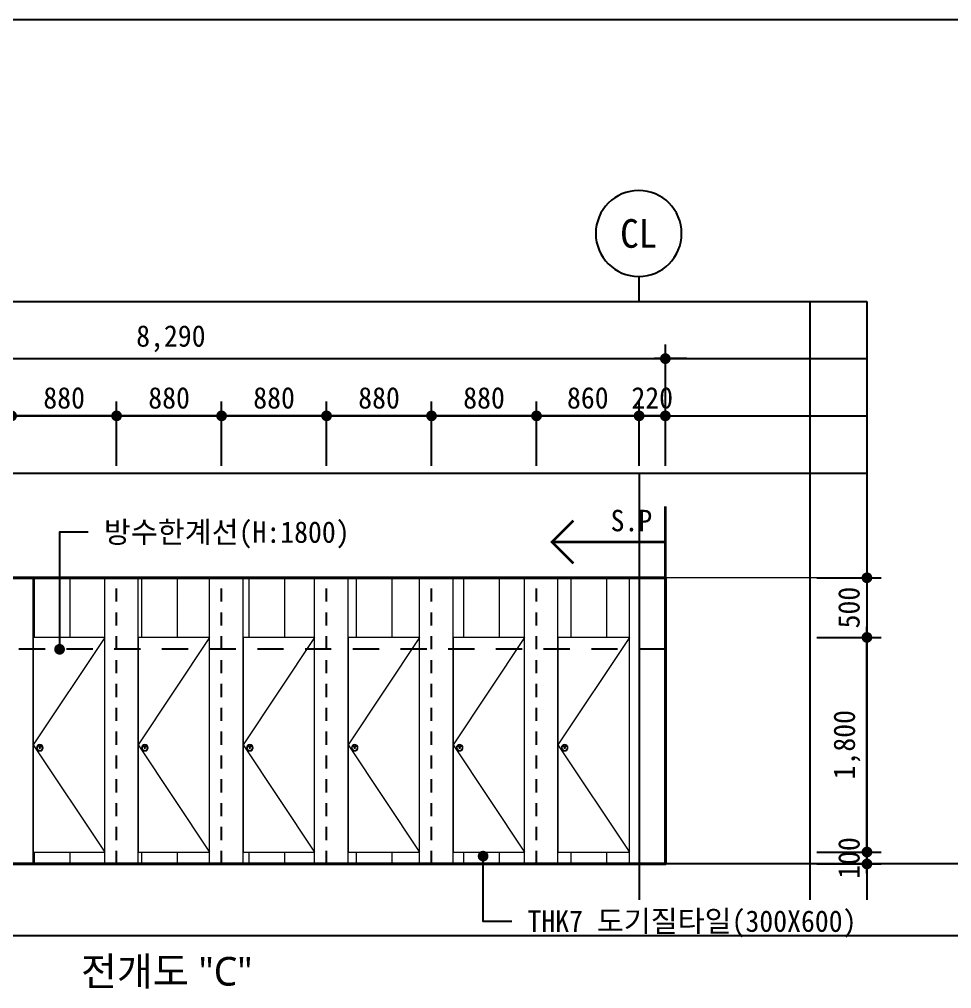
# Model space of a CAD drawing. Header units: millimetres. Extents: x -423835 to -174325, y -1379898 to -1311126.
# Drawn here: x -247957 to -240142, y -1363178 to -1355049 of the extents above; entities that cross this region are included whole.
import ezdxf
from ezdxf.enums import TextEntityAlignment as Align

# ---------------------------------------------------------------- set-up
doc = ezdxf.new("R2010")
doc.units = ezdxf.units.MM
doc.header["$LTSCALE"] = 100
doc.header["$MEASUREMENT"] = 0
doc.header["$PDSIZE"] = -10
doc.linetypes.add('HID', pattern=[2, 1.1, -0.9])
doc.layers.get('0').update_dxf_attribs({"linetype": 'CONTINUOUS'})
doc.layers.get('Defpoints').update_dxf_attribs({"color": 153, "linetype": 'CONTINUOUS'})
for name, color, linetype, lineweight in [('A-AXIS-BUBL', 7, 'CONTINUOUS', 25), ('A-DWXK-OPEN', 1, 'HID', 15), ('A-ELEV-LIN1', 2, 'CONTINUOUS', 40), ('A-MKXS-TEXT1', 3, 'CONTINUOUS', 25), ('A-WAXK-PATT', 8, 'CONTINUOUS', 18), ('A-WAXM-CUBI', 6, 'CONTINUOUS', 20), ('A-XXXX-FIN2', 6, 'CONTINUOUS', 20), ('A-XXXX-TXT2', 3, 'CONTINUOUS', 25)]:
    doc.layers.add(name, color=color, linetype=linetype, lineweight=lineweight)
for name, color, linetype in [('A-DIMS', 7, 'CONTINUOUS'), ('A-MKXS-LEAD', 7, 'CONTINUOUS'), ('AA-AXIS-LINE-1', 1, 'CONTINUOUS'), ('IN-F-PAT', 8, 'CONTINUOUS'), ('IN-TEXT-FIN', 3, 'CONTINUOUS'), ('방수', 7, 'HID')]:
    doc.layers.add(name, color=color, linetype=linetype)
doc.layers.add('A-XXXX-NPLT', color=144, linetype='CONTINUOUS', lineweight=0, plot=False)
doc.styles.add('HY울릉도L', font='')
doc.styles.add('돋움체', font='')
doc.styles.add('맑은 고딕', font='malgun.ttf')
doc.styles.get('HY울릉도L').set_extended_font_data('HYwulM')
doc.styles.get('돋움체').set_extended_font_data('DotumChe')
doc.dimstyles.new('CDIM', dxfattribs={"dimtxt": 3, "dimasz": 1.5, "dimexe": 2, "dimexo": 1, "dimgap": 1, "dimtad": 1, "dimdec": 0, "dimrnd": 0.5, "dimzin": 0, "dimdsep": 32, "dimlunit": 6, "dimtxsty": 'HY울릉도L', "dimblk1": '_CIDOT', "dimblk2": '_CIDOT', "dimsah": 1, "dimcen": 5.5, "dimclrd": 2, "dimclre": 2, "dimclrt": 7, "dimadec": 0, "dimazin": 0, "dimtfac": 1, "dimtdec": 0, "dimtix": 1, "dimtmove": 2, "dimatfit": 1, "dimldrblk": '_CIDOT', "dimfxl": 1, "dimtolj": 1, "dimtzin": 0, "dimlwd": -1, "dimarcsym": 0})
pattern_1 = [(90, (-250831.67, -1362132.08), (-300, 2e-14), []), (180, (-250831.7, -1362132.1), (-7e-14, -600), [])]

# ---------------------------------------------------------------- blocks, each defined once
blk = doc.blocks.new('_CIDOT')
at = {"color": 0, "linetype": 'ByBlock'}
blk.add_line((2, 0), (-1, 0), dxfattribs=at)
at = {"color": 0, "linetype": 'ByBlock', "const_width": 0.5}
blk.add_lwpolyline([(-0.25, 0, 1), (0.25, 0, 1)], format="xyb", close=True, dxfattribs=at)
blk = doc.blocks.new('*D772')
at = {"layer": 'A-DIMS', "transparency": 16777216}
for p, q in [((-240851.7, -1361942.1), (-240851.7, -1361852.1)), ((-240851.7, -1362132.1), (-240851.7, -1362032.1)), ((-240851.7, -1362222.1), (-240851.7, -1362312.1))]:
    blk.add_line(p, q, dxfattribs=at)
at = {"layer": 'A-DIMS', "lineweight": -2, "transparency": 16777216}
for p, q in [((-241271.7, -1362032.1), (-240731.7, -1362032.1)), ((-241271.7, -1362132.1), (-240731.7, -1362132.1))]:
    blk.add_line(p, q, dxfattribs=at)
at = {"layer": 'Defpoints', "color": 0, "transparency": 16777216}
for p in [(-241331.7, -1362032.1), (-240851.7, -1362032.1), (-241331.7, -1362132.1)]:
    blk.add_point(p, dxfattribs=at)
at = {"layer": 'A-DIMS', "transparency": 16777216, "xscale": 90, "yscale": 90, "zscale": 90}
for p, rotation in [((-240851.7, -1362032.1), 270), ((-240851.7, -1362132.1), 90)]:
    blk.add_blockref('_CIDOT', p, dxfattribs=dict(at, rotation=rotation))
at = {"layer": 'A-DIMS', "color": 3, "transparency": 16777216, "insert": (-241001.8, -1362082.1), "char_height": 180, "attachment_point": 5, "rotation": 90, "style": '돋움체'}
blk.add_mtext('\\A1;100', dxfattribs=at)
blk = doc.blocks.new('*D773')
at = {"layer": 'A-DIMS', "lineweight": -2, "transparency": 16777216}
for p, q in [((-241271.7, -1360232.1), (-240731.7, -1360232.1)), ((-241271.7, -1362032.1), (-240731.7, -1362032.1))]:
    blk.add_line(p, q, dxfattribs=at)
at = {"layer": 'A-DIMS', "transparency": 16777216}
blk.add_line((-240851.7, -1361942.1), (-240851.7, -1360322.1), dxfattribs=at)
at = {"layer": 'Defpoints', "color": 0, "transparency": 16777216}
for p in [(-241331.7, -1360232.1), (-240851.7, -1360232.1), (-241331.7, -1362032.1)]:
    blk.add_point(p, dxfattribs=at)
at = {"layer": 'A-DIMS', "transparency": 16777216, "xscale": 90, "yscale": 90, "zscale": 90}
for p, rotation in [((-240851.7, -1360232.1), 90), ((-240851.7, -1362032.1), 270)]:
    blk.add_blockref('_CIDOT', p, dxfattribs=dict(at, rotation=rotation))
at = {"layer": 'A-DIMS', "color": 3, "transparency": 16777216, "insert": (-241018.8, -1361132.1), "char_height": 180, "attachment_point": 5, "rotation": 90, "style": '돋움체'}
blk.add_mtext('\\A1;1,800', dxfattribs=at)
blk = doc.blocks.new('*D776')
at = {"layer": 'A-DIMS', "lineweight": -2, "transparency": 16777216}
for p, q in [((-250831.7, -1358714.3), (-250831.7, -1357774.3)), ((-242541.7, -1358794.3), (-242541.7, -1357774.3))]:
    blk.add_line(p, q, dxfattribs=at)
at = {"layer": 'A-DIMS', "transparency": 16777216}
blk.add_line((-250741.7, -1357894.3), (-242631.7, -1357894.3), dxfattribs=at)
at = {"layer": 'Defpoints', "color": 0, "transparency": 16777216}
for p in [(-242541.7, -1357894.3), (-250831.7, -1358774.3), (-242541.7, -1358854.3)]:
    blk.add_point(p, dxfattribs=at)
at = {"layer": 'A-DIMS', "transparency": 16777216, "xscale": 90, "yscale": 90, "zscale": 90, "rotation": 180}
blk.add_blockref('_CIDOT', (-250831.7, -1357894.3), dxfattribs=at)
at = {"layer": 'A-DIMS', "transparency": 16777216, "xscale": 90, "yscale": 90, "zscale": 90}
blk.add_blockref('_CIDOT', (-242541.7, -1357894.3), dxfattribs=at)
at = {"layer": 'A-DIMS', "color": 3, "transparency": 16777216, "insert": (-246686.7, -1357727.2), "char_height": 180, "attachment_point": 5, "style": '돋움체'}
blk.add_mtext('\\A1;8,290', dxfattribs=at)
blk = doc.blocks.new('*D778')
at = {"layer": 'A-DIMS', "lineweight": -2, "transparency": 16777216}
for p, q in [((-242761.7, -1358794.3), (-242761.7, -1358254.3)), ((-242541.7, -1358794.3), (-242541.7, -1358254.3))]:
    blk.add_line(p, q, dxfattribs=at)
at = {"layer": 'A-DIMS', "transparency": 16777216}
for p, q in [((-242851.7, -1358374.3), (-242941.7, -1358374.3)), ((-242761.7, -1358374.3), (-242541.7, -1358374.3)), ((-242451.7, -1358374.3), (-242361.7, -1358374.3))]:
    blk.add_line(p, q, dxfattribs=at)
at = {"layer": 'Defpoints', "color": 0, "transparency": 16777216}
for p in [(-242541.7, -1358374.3), (-242761.7, -1358854.3), (-242541.7, -1358854.3)]:
    blk.add_point(p, dxfattribs=at)
at = {"layer": 'A-DIMS', "transparency": 16777216, "xscale": 90, "yscale": 90, "zscale": 90}
blk.add_blockref('_CIDOT', (-242761.7, -1358374.3), dxfattribs=at)
at = {"layer": 'A-DIMS', "transparency": 16777216, "xscale": 90, "yscale": 90, "zscale": 90, "rotation": 180}
blk.add_blockref('_CIDOT', (-242541.7, -1358374.3), dxfattribs=at)
at = {"layer": 'A-DIMS', "color": 3, "transparency": 16777216, "insert": (-242651.7, -1358224.2), "char_height": 180, "attachment_point": 5, "style": '돋움체'}
blk.add_mtext('\\A1;220', dxfattribs=at)
blk = doc.blocks.new('A$C028158C4')
at = {"layer": 'A-AXIS-BUBL', "ltscale": 0.2}
blk.add_line((0, 0), (0, 175.2), dxfattribs=at)
blk.add_circle((2.9, 475.4), 300.3, dxfattribs=at)
blk = doc.blocks.new('큐비클')
at = {"layer": 'A-DWXK-OPEN', "ltscale": 50}
blk.add_lwpolyline([(0, 1900), (600, 1000), (0, 100)], dxfattribs=at)
at = {"layer": 'A-WAXM-CUBI'}
for p, q in [((0, 0), (0, 2400)), ((600, 0), (600, 2400)), ((532, 987.7), (539.1, 980.6)), ((556, 987.7), (548.9, 980.6))]:
    blk.add_line(p, q, dxfattribs=at)
blk.add_lwpolyline([(600, 100), (0, 100), (0, 1900), (600, 1900)], close=True, dxfattribs=at)
for radius in [27.5, 22.8, 6]:
    blk.add_circle((544, 975), radius, dxfattribs=at)
for radius, start, end in [(17.5, 46.63725, 133.36275), (7.5, 48.82255, 131.17745)]:
    blk.add_arc((544, 975), radius, start, end, dxfattribs=at)
blk = doc.blocks.new('*D784')
at = {"layer": 'A-DIMS', "lineweight": -2, "transparency": 16777216}
for p, q in [((-241271.7, -1359732.1), (-240731.7, -1359732.1)), ((-241271.7, -1360232.1), (-240731.7, -1360232.1))]:
    blk.add_line(p, q, dxfattribs=at)
at = {"layer": 'A-DIMS', "transparency": 16777216}
blk.add_line((-240851.7, -1359822.1), (-240851.7, -1360142.1), dxfattribs=at)
at = {"layer": 'Defpoints', "color": 0, "transparency": 16777216}
for p in [(-241331.7, -1359732.1), (-241331.7, -1360232.1), (-240851.7, -1360232.1)]:
    blk.add_point(p, dxfattribs=at)
at = {"layer": 'A-DIMS', "transparency": 16777216, "xscale": 90, "yscale": 90, "zscale": 90}
for p, rotation in [((-240851.7, -1359732.1), 90), ((-240851.7, -1360232.1), 270)]:
    blk.add_blockref('_CIDOT', p, dxfattribs=dict(at, rotation=rotation))
at = {"layer": 'A-DIMS', "color": 3, "transparency": 16777216, "insert": (-241001.8, -1359982.1), "char_height": 180, "attachment_point": 5, "rotation": 90, "style": '돋움체'}
blk.add_mtext('\\A1;500', dxfattribs=at)
blk = doc.blocks.new('*D865')
at = {"layer": 'A-DIMS', "lineweight": -2, "transparency": 16777216}
for p, q in [((-248021.7, -1358794.3), (-248021.7, -1358254.3)), ((-247141.7, -1358794.3), (-247141.7, -1358254.3))]:
    blk.add_line(p, q, dxfattribs=at)
at = {"layer": 'A-DIMS', "transparency": 16777216}
blk.add_line((-247231.7, -1358374.3), (-247931.7, -1358374.3), dxfattribs=at)
at = {"layer": 'Defpoints', "color": 0, "transparency": 16777216}
for p in [(-248021.7, -1358374.3), (-248021.7, -1358854.3), (-247141.7, -1358854.3)]:
    blk.add_point(p, dxfattribs=at)
at = {"layer": 'A-DIMS', "transparency": 16777216, "xscale": 90, "yscale": 90, "zscale": 90, "rotation": 180}
blk.add_blockref('_CIDOT', (-248021.7, -1358374.3), dxfattribs=at)
at = {"layer": 'A-DIMS', "transparency": 16777216, "xscale": 90, "yscale": 90, "zscale": 90}
blk.add_blockref('_CIDOT', (-247141.7, -1358374.3), dxfattribs=at)
at = {"layer": 'A-DIMS', "color": 3, "transparency": 16777216, "insert": (-247581.7, -1358224.2), "char_height": 180, "attachment_point": 5, "style": '돋움체'}
blk.add_mtext('\\A1;880', dxfattribs=at)
blk = doc.blocks.new('*D932')
at = {"layer": 'A-DIMS', "lineweight": -2, "transparency": 16777216}
for p, q in [((-247141.7, -1358794.3), (-247141.7, -1358254.3)), ((-246261.7, -1358794.3), (-246261.7, -1358254.3))]:
    blk.add_line(p, q, dxfattribs=at)
at = {"layer": 'A-DIMS', "transparency": 16777216}
blk.add_line((-246351.7, -1358374.3), (-247051.7, -1358374.3), dxfattribs=at)
at = {"layer": 'Defpoints', "color": 0, "transparency": 16777216}
for p in [(-247141.7, -1358374.3), (-247141.7, -1358854.3), (-246261.7, -1358854.3)]:
    blk.add_point(p, dxfattribs=at)
at = {"layer": 'A-DIMS', "transparency": 16777216, "xscale": 90, "yscale": 90, "zscale": 90, "rotation": 180}
blk.add_blockref('_CIDOT', (-247141.7, -1358374.3), dxfattribs=at)
at = {"layer": 'A-DIMS', "transparency": 16777216, "xscale": 90, "yscale": 90, "zscale": 90}
blk.add_blockref('_CIDOT', (-246261.7, -1358374.3), dxfattribs=at)
at = {"layer": 'A-DIMS', "color": 3, "transparency": 16777216, "insert": (-246701.7, -1358224.2), "char_height": 180, "attachment_point": 5, "style": '돋움체'}
blk.add_mtext('\\A1;880', dxfattribs=at)
blk = doc.blocks.new('*D934')
at = {"layer": 'A-DIMS', "lineweight": -2, "transparency": 16777216}
for p, q in [((-246261.7, -1358794.3), (-246261.7, -1358254.3)), ((-245381.7, -1358794.3), (-245381.7, -1358254.3))]:
    blk.add_line(p, q, dxfattribs=at)
at = {"layer": 'A-DIMS', "transparency": 16777216}
blk.add_line((-245471.7, -1358374.3), (-246171.7, -1358374.3), dxfattribs=at)
at = {"layer": 'Defpoints', "color": 0, "transparency": 16777216}
for p in [(-246261.7, -1358374.3), (-246261.7, -1358854.3), (-245381.7, -1358854.3)]:
    blk.add_point(p, dxfattribs=at)
at = {"layer": 'A-DIMS', "transparency": 16777216, "xscale": 90, "yscale": 90, "zscale": 90, "rotation": 180}
blk.add_blockref('_CIDOT', (-246261.7, -1358374.3), dxfattribs=at)
at = {"layer": 'A-DIMS', "transparency": 16777216, "xscale": 90, "yscale": 90, "zscale": 90}
blk.add_blockref('_CIDOT', (-245381.7, -1358374.3), dxfattribs=at)
at = {"layer": 'A-DIMS', "color": 3, "transparency": 16777216, "insert": (-245821.7, -1358224.2), "char_height": 180, "attachment_point": 5, "style": '돋움체'}
blk.add_mtext('\\A1;880', dxfattribs=at)
blk = doc.blocks.new('*D933')
at = {"layer": 'A-DIMS', "lineweight": -2, "transparency": 16777216}
for p, q in [((-245381.7, -1358794.3), (-245381.7, -1358254.3)), ((-244501.7, -1358794.3), (-244501.7, -1358254.3))]:
    blk.add_line(p, q, dxfattribs=at)
at = {"layer": 'A-DIMS', "transparency": 16777216}
blk.add_line((-244591.7, -1358374.3), (-245291.7, -1358374.3), dxfattribs=at)
at = {"layer": 'Defpoints', "color": 0, "transparency": 16777216}
for p in [(-245381.7, -1358374.3), (-245381.7, -1358854.3), (-244501.7, -1358854.3)]:
    blk.add_point(p, dxfattribs=at)
at = {"layer": 'A-DIMS', "transparency": 16777216, "xscale": 90, "yscale": 90, "zscale": 90, "rotation": 180}
blk.add_blockref('_CIDOT', (-245381.7, -1358374.3), dxfattribs=at)
at = {"layer": 'A-DIMS', "transparency": 16777216, "xscale": 90, "yscale": 90, "zscale": 90}
blk.add_blockref('_CIDOT', (-244501.7, -1358374.3), dxfattribs=at)
at = {"layer": 'A-DIMS', "color": 3, "transparency": 16777216, "insert": (-244941.7, -1358224.2), "char_height": 180, "attachment_point": 5, "style": '돋움체'}
blk.add_mtext('\\A1;880', dxfattribs=at)
blk = doc.blocks.new('*D936')
at = {"layer": 'A-DIMS', "lineweight": -2, "transparency": 16777216}
for p, q in [((-244501.7, -1358794.3), (-244501.7, -1358254.3)), ((-243621.7, -1358794.3), (-243621.7, -1358254.3))]:
    blk.add_line(p, q, dxfattribs=at)
at = {"layer": 'A-DIMS', "transparency": 16777216}
blk.add_line((-243711.7, -1358374.3), (-244411.7, -1358374.3), dxfattribs=at)
at = {"layer": 'Defpoints', "color": 0, "transparency": 16777216}
for p in [(-244501.7, -1358374.3), (-244501.7, -1358854.3), (-243621.7, -1358854.3)]:
    blk.add_point(p, dxfattribs=at)
at = {"layer": 'A-DIMS', "transparency": 16777216, "xscale": 90, "yscale": 90, "zscale": 90, "rotation": 180}
blk.add_blockref('_CIDOT', (-244501.7, -1358374.3), dxfattribs=at)
at = {"layer": 'A-DIMS', "transparency": 16777216, "xscale": 90, "yscale": 90, "zscale": 90}
blk.add_blockref('_CIDOT', (-243621.7, -1358374.3), dxfattribs=at)
at = {"layer": 'A-DIMS', "color": 3, "transparency": 16777216, "insert": (-244061.7, -1358224.2), "char_height": 180, "attachment_point": 5, "style": '돋움체'}
blk.add_mtext('\\A1;880', dxfattribs=at)
blk = doc.blocks.new('*D935')
at = {"layer": 'A-DIMS', "lineweight": -2, "transparency": 16777216}
for p, q in [((-243621.7, -1358794.3), (-243621.7, -1358254.3)), ((-242761.7, -1358794.3), (-242761.7, -1358254.3))]:
    blk.add_line(p, q, dxfattribs=at)
at = {"layer": 'A-DIMS', "transparency": 16777216}
blk.add_line((-242851.7, -1358374.3), (-243531.7, -1358374.3), dxfattribs=at)
at = {"layer": 'Defpoints', "color": 0, "transparency": 16777216}
for p in [(-243621.7, -1358374.3), (-243621.7, -1358854.3), (-242761.7, -1358854.3)]:
    blk.add_point(p, dxfattribs=at)
at = {"layer": 'A-DIMS', "transparency": 16777216, "xscale": 90, "yscale": 90, "zscale": 90, "rotation": 180}
blk.add_blockref('_CIDOT', (-243621.7, -1358374.3), dxfattribs=at)
at = {"layer": 'A-DIMS', "transparency": 16777216, "xscale": 90, "yscale": 90, "zscale": 90}
blk.add_blockref('_CIDOT', (-242761.7, -1358374.3), dxfattribs=at)
at = {"layer": 'A-DIMS', "color": 3, "transparency": 16777216, "insert": (-243191.7, -1358224.2), "char_height": 180, "attachment_point": 5, "style": '돋움체'}
blk.add_mtext('\\A1;860', dxfattribs=at)
blk = doc.blocks.new('*D937')
at = {"layer": 'A-DIMS', "lineweight": -2, "transparency": 16777216}
for p, q in [((-248901.7, -1358794.3), (-248901.7, -1358254.3)), ((-248021.7, -1358794.3), (-248021.7, -1358254.3))]:
    blk.add_line(p, q, dxfattribs=at)
at = {"layer": 'A-DIMS', "transparency": 16777216}
blk.add_line((-248111.7, -1358374.3), (-248811.7, -1358374.3), dxfattribs=at)
at = {"layer": 'Defpoints', "color": 0, "transparency": 16777216}
for p in [(-248901.7, -1358374.3), (-248901.7, -1358854.3), (-248021.7, -1358854.3)]:
    blk.add_point(p, dxfattribs=at)
at = {"layer": 'A-DIMS', "transparency": 16777216, "xscale": 90, "yscale": 90, "zscale": 90, "rotation": 180}
blk.add_blockref('_CIDOT', (-248901.7, -1358374.3), dxfattribs=at)
at = {"layer": 'A-DIMS', "transparency": 16777216, "xscale": 90, "yscale": 90, "zscale": 90}
blk.add_blockref('_CIDOT', (-248021.7, -1358374.3), dxfattribs=at)
at = {"layer": 'A-DIMS', "color": 3, "transparency": 16777216, "insert": (-248461.7, -1358224.2), "char_height": 180, "attachment_point": 5, "style": '돋움체'}
blk.add_mtext('\\A1;880', dxfattribs=at)

msp = doc.modelspace()

# ---------------------------------------------------------------- hatches: boundary and pattern name
at = {"layer": 'A-WAXK-PATT'}
h = msp.add_hatch(dxfattribs=at)
h.set_pattern_fill('벽타일63', color=256, angle=90)
h.set_pattern_definition(pattern_1)
h.paths.add_polyline_path([(-247291.7, -1359732.1), (-247891.7, -1359732.1), (-247891.7, -1360232.1), (-247291.7, -1360232.1)])
h = msp.add_hatch(dxfattribs=at)
h.set_pattern_fill('벽타일63', color=256, angle=90)
h.set_pattern_definition(pattern_1)
h.paths.add_polyline_path([(-246411.7, -1359732.1), (-247011.7, -1359732.1), (-247011.7, -1360232.1), (-246411.7, -1360232.1)])
h = msp.add_hatch(dxfattribs=at)
h.set_pattern_fill('벽타일63', color=256, angle=90)
h.set_pattern_definition(pattern_1)
h.paths.add_polyline_path([(-245531.7, -1359732.1), (-246131.7, -1359732.1), (-246131.7, -1360232.1), (-245531.7, -1360232.1)])
h = msp.add_hatch(dxfattribs=at)
h.set_pattern_fill('벽타일63', color=256, angle=90)
h.set_pattern_definition(pattern_1)
h.paths.add_polyline_path([(-244651.7, -1359732.1), (-245251.7, -1359732.1), (-245251.7, -1360232.1), (-244651.7, -1360232.1)])
h = msp.add_hatch(dxfattribs=at)
h.set_pattern_fill('벽타일63', color=256, angle=90)
h.set_pattern_definition(pattern_1)
h.paths.add_polyline_path([(-243771.7, -1359732.1), (-244371.7, -1359732.1), (-244371.7, -1360232.1), (-243771.7, -1360232.1)])
h = msp.add_hatch(dxfattribs=at)
h.set_pattern_fill('벽타일63', color=256, angle=90)
h.set_pattern_definition(pattern_1)
h.paths.add_polyline_path([(-242891.7, -1359732.1), (-243491.7, -1359732.1), (-243491.7, -1360232.1), (-242891.7, -1360232.1)])
h = msp.add_hatch(dxfattribs=at)
h.set_pattern_fill('벽타일63', color=256, angle=90)
h.set_pattern_definition(pattern_1)
h.paths.add_polyline_path([(-247291.7, -1362032.1), (-247891.7, -1362032.1), (-247891.7, -1362132.1), (-247291.7, -1362132.1)])
h = msp.add_hatch(dxfattribs=at)
h.set_pattern_fill('벽타일63', color=256, angle=90)
h.set_pattern_definition(pattern_1)
h.paths.add_polyline_path([(-246411.7, -1362032.1), (-247011.7, -1362032.1), (-247011.7, -1362132.1), (-246411.7, -1362132.1)])
h = msp.add_hatch(dxfattribs=at)
h.set_pattern_fill('벽타일63', color=256, angle=90)
h.set_pattern_definition(pattern_1)
h.paths.add_polyline_path([(-245531.7, -1362032.1), (-246131.7, -1362032.1), (-246131.7, -1362132.1), (-245531.7, -1362132.1)])
h = msp.add_hatch(dxfattribs=at)
h.set_pattern_fill('벽타일63', color=256, angle=90)
h.set_pattern_definition(pattern_1)
h.paths.add_polyline_path([(-244651.7, -1362032.1), (-245251.7, -1362032.1), (-245251.7, -1362132.1), (-244651.7, -1362132.1)])
h = msp.add_hatch(dxfattribs=at)
h.set_pattern_fill('벽타일63', color=256, angle=90)
h.set_pattern_definition(pattern_1)
h.paths.add_polyline_path([(-243771.7, -1362032.1), (-244371.7, -1362032.1), (-244371.7, -1362132.1), (-243771.7, -1362132.1)])
h = msp.add_hatch(dxfattribs=at)
h.set_pattern_fill('벽타일63', color=256, angle=90)
h.set_pattern_definition(pattern_1)
h.paths.add_polyline_path([(-242891.7, -1362032.1), (-243491.7, -1362032.1), (-243491.7, -1362132.1), (-242891.7, -1362132.1)])

# ---------------------------------------------------------------- linework, layer by layer
at = {"color": 3, "ltscale": 2}
for p, q in [((-254592.9, -1355049.1), (-228550.4, -1355049.1)), ((-254592.9, -1362732.1), (-228550.4, -1362732.1))]:
    msp.add_line(p, q, dxfattribs=at)
msp.add_lwpolyline([(-242541.7, -1362132.1), (-250831.7, -1362132.1)])
at = {"layer": 'A-ELEV-LIN1'}
msp.add_lwpolyline([(-242541.7, -1359732.1), (-250831.7, -1359732.1), (-250831.7, -1362132.1), (-242541.7, -1362132.1)], close=True, dxfattribs=at)
at = {"layer": 'A-MKXS-LEAD'}
for points in [[(-247379.9, -1359348.8), (-247619.9, -1359348.8), (-247619.9, -1360332.1)], [(-243829.2, -1362615.3), (-244069.2, -1362615.3), (-244069.2, -1362066.7)]]:
    msp.add_lwpolyline(points, dxfattribs=at)
at = {"layer": 'A-MKXS-LEAD', "const_width": 45}
for points in [[(-247642.4, -1360332.1, 1), (-247597.4, -1360332.1, 1)], [(-244091.7, -1362066.7, -1), (-244046.7, -1362066.7, -1)]]:
    msp.add_lwpolyline(points, format="xyb", close=True, dxfattribs=at)
at = {"layer": 'A-XXXX-FIN2'}
msp.add_line((-241331.7, -1362132.1), (-251931.7, -1362132.1), dxfattribs=at)
at = {"layer": 'A-XXXX-NPLT'}
msp.add_line((-241161.7, -1359732.1), (-252861.7, -1359732.1), dxfattribs=at)
at = {"layer": 'AA-AXIS-LINE-1'}
msp.add_line((-242761.7, -1358854.3), (-242761.7, -1362432.1), dxfattribs=at)
at = {"layer": 'Defpoints'}
for p, q in [((-252891.7, -1357414.3), (-240851.7, -1357414.3)), ((-241331.7, -1357414.3), (-241331.7, -1362432.1)), ((-240851.7, -1357414.3), (-240851.7, -1362432.1)), ((-252891.7, -1357894.3), (-240851.7, -1357894.3)), ((-252891.7, -1358374.3), (-240851.7, -1358374.3)), ((-252891.7, -1358854.3), (-240851.7, -1358854.3)), ((-229030.4, -1362132.1), (-254592.9, -1362132.1))]:
    msp.add_line(p, q, dxfattribs=at)
at = {"layer": 'IN-F-PAT', "color": 2, "const_width": 22.5}
for points in [[(-242541.7, -1359732.1), (-242541.7, -1359132.1)], [(-243311.7, -1359252.1), (-243491.7, -1359432.1), (-243311.7, -1359612.1)], [(-242541.7, -1359432.1), (-243491.7, -1359432.1)]]:
    msp.add_lwpolyline(points, dxfattribs=at)
at = {"layer": '방수', "color": 8}
for p, q in [((-247141.7, -1362132.1), (-247141.7, -1359732.1)), ((-246261.7, -1362132.1), (-246261.7, -1359732.1)), ((-245381.7, -1362132.1), (-245381.7, -1359732.1)), ((-244501.7, -1362132.1), (-244501.7, -1359732.1)), ((-243621.7, -1362132.1), (-243621.7, -1359732.1))]:
    msp.add_line(p, q, dxfattribs=at)
at = {"layer": '방수', "color": 2, "ltscale": 2}
msp.add_lwpolyline([(-242541.7, -1360332.1), (-250831.7, -1360332.1)], dxfattribs=at)

# ---------------------------------------------------------------- block references
at = {"xscale": -1.198871389330295, "yscale": 1.198871389330295, "zscale": 1.198871389330295}
msp.add_blockref('A$C028158C4', (-242761.7, -1357414.3), dxfattribs=at)
at = {"xscale": -1}
for p in [(-247241.7, -1362132.1), (-246361.7, -1362132.1), (-245481.7, -1362132.1), (-244601.7, -1362132.1), (-243721.7, -1362132.1), (-242841.7, -1362132.1)]:
    msp.add_blockref('큐비클', p, dxfattribs=at)

# ---------------------------------------------------------------- texts
at = {"layer": 'A-MKXS-TEXT1', "style": '돋움체'}
for s, p in [('방수한계선(H:1800)', (-247248.3, -1359348.8)), ('THK7 도기질타일(300X600)', (-243697.5, -1362611.5))]:
    msp.add_text(s, height=180, dxfattribs=at).set_placement(p, align=Align.MIDDLE_LEFT)
at = {"layer": 'A-XXXX-TXT2', "ltscale": 0.2, "style": '돋움체'}
msp.add_text('CL', height=240, dxfattribs=at).set_placement((-242765.2, -1356844.3), align=Align.MIDDLE)
at = {"layer": 'A-XXXX-TXT2', "style": '맑은 고딕'}
msp.add_text('전개도 "C"', height=240, dxfattribs=at).set_placement((-246721.3, -1363032.1), align=Align.MIDDLE_CENTER)
at = {"layer": 'IN-TEXT-FIN', "color": 2, "style": '돋움체'}
msp.add_text('S.P', height=180, dxfattribs=at).set_placement((-242651.7, -1359252.1), align=Align.MIDDLE_RIGHT)

# ---------------------------------------------------------------- dimensions: what is measured, and where the dimension line sits
at = {"layer": 'A-DIMS'}
for base, p1, p2, angle, picture, middle in [((-242541.7, -1357894.3), (-250831.7, -1358774.3), (-242541.7, -1358854.3), 180, '*D776', (-246686.7, -1357727.2)), ((-248901.7, -1358374.3), (-248021.7, -1358854.3), (-248901.7, -1358854.3), 0, '*D937', (-248461.7, -1358224.2)), ((-248021.7, -1358374.3), (-247141.7, -1358854.3), (-248021.7, -1358854.3), 0, '*D865', (-247581.7, -1358224.2)), ((-247141.7, -1358374.3), (-246261.7, -1358854.3), (-247141.7, -1358854.3), 0, '*D932', (-246701.7, -1358224.2)), ((-246261.7, -1358374.3), (-245381.7, -1358854.3), (-246261.7, -1358854.3), 0, '*D934', (-245821.7, -1358224.2)), ((-245381.7, -1358374.3), (-244501.7, -1358854.3), (-245381.7, -1358854.3), 0, '*D933', (-244941.7, -1358224.2)), ((-244501.7, -1358374.3), (-243621.7, -1358854.3), (-244501.7, -1358854.3), 0, '*D936', (-244061.7, -1358224.2)), ((-243621.7, -1358374.3), (-242761.7, -1358854.3), (-243621.7, -1358854.3), 0, '*D935', (-243191.7, -1358224.2)), ((-242541.7, -1358374.3), (-242761.7, -1358854.3), (-242541.7, -1358854.3), 180, '*D778', (-242651.7, -1358224.2)), ((-240851.7, -1360232.1), (-241331.7, -1359732.1), (-241331.7, -1360232.1), 270, '*D784', (-241001.8, -1359982.1)), ((-240851.7, -1360232.1), (-241331.7, -1362032.1), (-241331.7, -1360232.1), 90, '*D773', (-241018.8, -1361132.1)), ((-240851.7, -1362032.1), (-241331.7, -1362132.1), (-241331.7, -1362032.1), 90, '*D772', (-241001.8, -1362082.1))]:
    dim = msp.add_linear_dim(base=base, p1=p1, p2=p2, angle=angle, dimstyle='CDIM', override={"dimscale": 60, "dimtxsty": '돋움체', "dimclrd": 256, "dimclre": 256, "dimclrt": 3}, dxfattribs=at)
    dim.commit()
    dim.dimension.update_dxf_attribs({"geometry": picture, "text_midpoint": middle})

doc.saveas('drawing.dxf')
